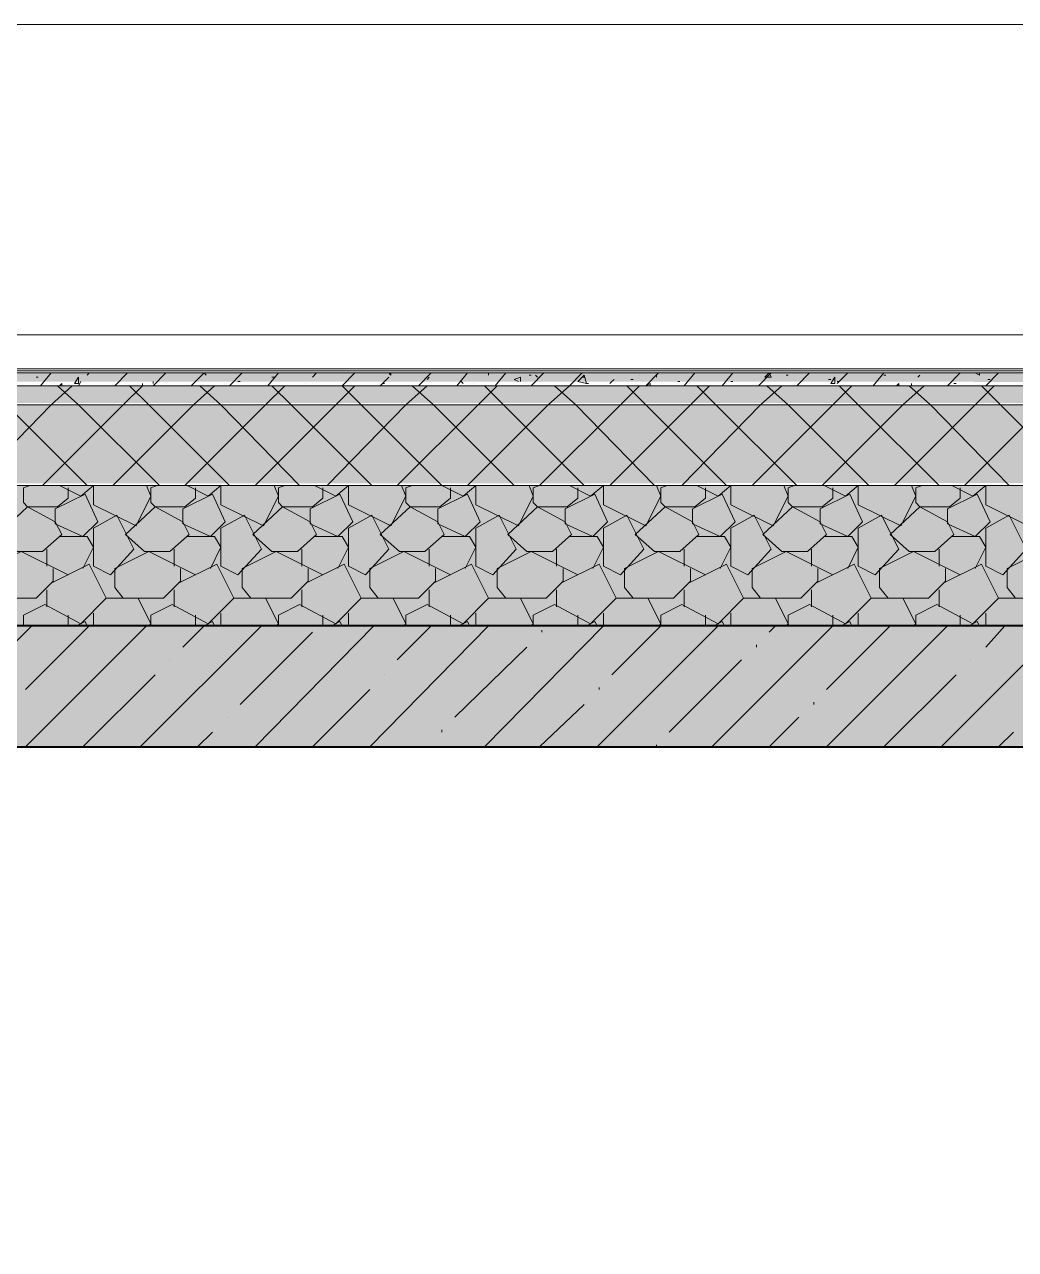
# Model space of a CAD drawing. Header units: millimetres. Extents: x -135211 to 49383, y -8033 to 228499.
# Drawn here: x -99963 to -97988, y 18123 to 20563 of the extents above; entities that cross this region are included whole.
import ezdxf

# ---------------------------------------------------------------- set-up
doc = ezdxf.new("R2010")
doc.units = ezdxf.units.MM
doc.layers.add('PDF _Геометрия', color=7, linetype='Continuous', true_color=0x1d1d1d)
doc.layers.add('PDF _Сплошная заливка', color=7, linetype='Continuous', true_color=0xffffff)

msp = doc.modelspace()

# ---------------------------------------------------------------- hatches: boundary and pattern name
at = {"layer": 'PDF _Сплошная заливка', "transparency": 33554559}
for points in [[(-78050.7, 19936.6), (-78300.5, 19932.4), (-78546, 19928.2), (-79045.5, 19919.7), (-79291, 19915.5), (-79790.5, 19907), (-80036, 19902.8), (-80285.8, 19898.6), (-80531.3, 19894.3), (-81030.8, 19885.9), (-81276.3, 19881.6), (-81775.8, 19873.2), (-101616.2, 19868.9), (-101616.2, 19873.2), (-101802.5, 19881.6), (-101899.8, 19885.9), (-101993, 19890.1), (-102090.3, 19894.3), (-102183.5, 19898.6), (-102280.8, 19902.8), (-102467.1, 19911.3), (-102564.4, 19915.5), (-102657.6, 19919.7), (-102754.9, 19923.9), (-102848.1, 19928.2), (-102945.4, 19932.4), (-103038.5, 19936.6), (-103135.9, 19936.6), (-103135.9, 19911.3), (-103038.5, 19911.3), (-102945.4, 19907), (-102848.1, 19902.8), (-102754.9, 19898.6), (-102657.6, 19894.3), (-102564.4, 19890.1), (-102467.1, 19885.9), (-102373.9, 19881.6), (-102276.6, 19877.4), (-102090.3, 19868.9), (-101993, 19864.7), (-101899.8, 19860.5), (-101802.5, 19856.2), (-101709.4, 19852), (-81674.2, 19847.8), (-81674.2, 19852), (-78059.2, 19911.3), (-77805.2, 19911.3), (-77805.2, 19936.6)], [(-78050.7, 19911.3), (-78300.5, 19907), (-78546, 19902.8), (-79045.5, 19894.3), (-79291, 19890.1), (-79790.5, 19881.6), (-80036, 19877.4), (-80285.8, 19873.2), (-80531.3, 19868.9), (-81030.8, 19860.5), (-81276.3, 19856.2), (-81775.8, 19847.8), (-101616.2, 19843.5), (-101616.2, 19847.8), (-101802.5, 19856.2), (-101899.8, 19860.5), (-101993, 19864.7), (-102090.3, 19868.9), (-102183.5, 19873.2), (-102280.8, 19877.4), (-102467.1, 19885.9), (-102564.4, 19890.1), (-102657.6, 19894.3), (-102754.9, 19898.6), (-102848.1, 19902.8), (-102945.4, 19907), (-103038.5, 19911.3), (-103135.9, 19911.3), (-103135.9, 19873.2), (-103038.5, 19873.2), (-102945.4, 19868.9), (-102848.1, 19864.7), (-102754.9, 19860.5), (-102657.6, 19856.2), (-102564.4, 19852), (-102467.1, 19847.8), (-102373.9, 19843.5), (-102276.6, 19839.3), (-102090.3, 19830.8), (-101993, 19826.6), (-101899.8, 19822.4), (-101802.5, 19818.1), (-101616.2, 19809.7), (-81674.2, 19805.4), (-81674.2, 19809.7), (-81428.7, 19813.9), (-79739.7, 19843.5), (-79494.2, 19847.8), (-78046.5, 19873.2), (-77805.2, 19873.2), (-77805.2, 19911.3)], [(-78050.7, 19873.2), (-78300.5, 19868.9), (-78546, 19864.7), (-79045.5, 19856.2), (-79291, 19852), (-79790.5, 19843.5), (-80036, 19839.3), (-80285.8, 19835.1), (-80531.3, 19830.8), (-81030.8, 19822.4), (-81276.3, 19818.1), (-81775.8, 19809.7), (-101616.2, 19805.4), (-101616.2, 19809.7), (-101802.5, 19818.1), (-101899.8, 19822.4), (-101993, 19826.6), (-102090.3, 19830.8), (-102183.5, 19835.1), (-102280.8, 19839.3), (-102467.1, 19847.8), (-102564.4, 19852), (-102657.6, 19856.2), (-102754.9, 19860.5), (-102848.1, 19864.7), (-102945.4, 19868.9), (-103038.5, 19873.2), (-103135.9, 19873.2), (-103135.9, 19712.3), (-103038.5, 19712.3), (-102945.4, 19708.1), (-102848.1, 19703.8), (-102754.9, 19699.6), (-102657.6, 19695.4), (-102564.4, 19691.1), (-102467.1, 19686.9), (-102280.8, 19678.4), (-102183.5, 19674.2), (-102090.3, 19670), (-101993, 19665.7), (-101899.8, 19661.5), (-101802.5, 19657.3), (-101616.2, 19648.8), (-101171.8, 19644.6), (-101171.8, 19648.8), (-81674.2, 19653), (-78059.2, 19712.3), (-77805.2, 19712.3), (-77805.2, 19873.2)], [(-78050.7, 19712.3), (-78550.2, 19703.8), (-78795.8, 19699.6), (-79295.3, 19691.1), (-79540.8, 19686.9), (-80040.3, 19678.4), (-80285.8, 19674.2), (-80785.3, 19665.7), (-81030.8, 19661.5), (-81780.1, 19648.8), (-101616.2, 19644.6), (-101616.2, 19648.8), (-101802.5, 19657.3), (-101899.8, 19661.5), (-101993, 19665.7), (-102090.3, 19670), (-102183.5, 19674.2), (-102280.8, 19678.4), (-102467.1, 19686.9), (-102564.4, 19691.1), (-102657.6, 19695.4), (-102754.9, 19699.6), (-102848.1, 19703.8), (-102945.4, 19708.1), (-103038.5, 19712.3), (-103135.9, 19712.3), (-103135.9, 19365.2), (-77805.2, 19365.2), (-77805.2, 19712.3)]]:
    msp.add_hatch(color=256, dxfattribs=at).paths.add_polyline_path(points)
h = msp.add_hatch(color=256, dxfattribs=at)
h.paths.add_polyline_path([(-77398.8, 19123.9), (-77398.8, 19364.2), (-103546, 19364.2), (-103546, 19123.9)])
h.paths.add_polyline_path([(146.8, 19123.9), (146.8, 19364.2), (-2304.2, 19364.2), (-2304.2, 19123.9)])
h.paths.add_polyline_path([(-4501.1, 19123.9), (-4501.1, 19364.2), (-25450.6, 19364.2), (-25450.6, 19123.9)])
h.paths.add_polyline_path([(-26102.5, 19123.9), (-26102.5, 19364.2), (-26352.2, 19364.2), (-26352.2, 19123.9)])

# ---------------------------------------------------------------- linework, layer by layer
at = {"layer": 'PDF _Геометрия', "color": 7, "lineweight": 40}
msp.add_lwpolyline([(-77648.6, 19365.2), (-103296.8, 19365.2), (-103296.8, 20563.1), (-103546.5, 20563.1), (-103546.5, 19365.2), (-103546.5, 19123.9), (-103546.5, 18544), (-103047, 18544), (-103047, 19123.9), (-96045.5, 19123.9), (-96045.5, 18713.3), (-95546, 18713.3), (-95546, 19123.9), (-91693.9, 19123.9)], dxfattribs=at)
at = {"layer": 'PDF _Геометрия', "color": 7, "lineweight": 9}
for points in [[(-103127.4, 19945.1), (-103127.4, 20563.1), (-103131.7, 20563.1), (-103135.9, 20563.1), (-103144.4, 20563.1), (-103296.8, 20563.1), (-103296.8, 19365.2), (-103144.4, 19365.2), (-103135.9, 19365.2), (-77805.2, 19365.2)], [(-77805.2, 19945.1), (-77805.2, 19940.9), (-77805.2, 19936.6), (-77805.2, 19911.3), (-77805.2, 19873.2), (-77805.2, 19712.3), (-77805.2, 19365.2), (-77796.7, 19365.2), (-77648.6, 19365.2), (-77648.6, 20563.1), (-77796.7, 20563.1), (-77805.2, 20563.1), (-77809.4, 20563.1), (-77813.7, 20563.1), (-77813.7, 19945.1), (-81775.8, 19877.4), (-101616.2, 19877.4), (-103127.4, 19945.1), (-82863.7, 19945.1)], [(-102564.4, 19123.9), (-96947.2, 19123.9), (-96947.2, 17312.1), (-103047, 17312.1), (-103047, 19123.9), (-103047, 15242.2), (-103047, 17079.3)]]:
    msp.add_lwpolyline(points, dxfattribs=at)
msp.add_lwpolyline([(-103127.4, 20563.1), (-82829.9, 20563.1)], close=True, dxfattribs=at)
at = {"layer": 'PDF _Геометрия', "color": 7, "lineweight": 20}
for points in [[(-103131.7, 19945.1), (-103135.9, 19945.1), (-103135.9, 19940.9), (-101616.2, 19873.2), (-81775.8, 19873.2), (-77805.2, 19940.9), (-77805.2, 19945.1), (-77809.4, 19945.1)], [(-103135.9, 19940.9), (-103135.9, 19936.6), (-101616.2, 19868.9), (-81775.8, 19868.9), (-77805.2, 19936.6), (-77805.2, 19940.9)], [(-103135.9, 19936.6), (-103135.9, 19911.3), (-101616.2, 19843.5), (-81775.8, 19843.5), (-77805.2, 19911.3), (-77805.2, 19936.6)], [(-103135.9, 19911.3), (-103135.9, 19873.2), (-101616.2, 19805.4), (-81775.8, 19805.4), (-77805.2, 19873.2), (-77805.2, 19911.3)], [(-103135.9, 19873.2), (-103135.9, 19712.3), (-101616.2, 19644.6), (-81780.1, 19644.6), (-77805.2, 19712.3), (-77805.2, 19873.2)]]:
    msp.add_lwpolyline(points, dxfattribs=at)
at = {"layer": 'PDF _Геометрия', "lineweight": 9}
for points in [[(-99931.5, 19843.5), (-99910.3, 19868.9)], [(-99838.3, 19864.7), (-99834.1, 19868.9)], [(-99783.3, 19843.5), (-99757.9, 19868.9)], [(-99707.1, 19843.5), (-99681.7, 19868.9)], [(-99630.9, 19843.5), (-99605.5, 19868.9), (-99601.3, 19864.7)], [(-99554.7, 19843.5), (-99529.3, 19868.9)], [(-99520.9, 19868.9), (-99520.9, 19868.9)], [(-99478.5, 19843.5), (-99457.4, 19868.9)], [(-99389.6, 19860.5), (-99381.2, 19868.9)], [(-98957.9, 19644.6), (-98949.4, 19623.4), (-98979, 19564.1), (-99063.7, 19606.5), (-99063.7, 19644.6), (-99089.1, 19623.4), (-99131.4, 19644.6), (-99292.3, 19805.4), (-99330.4, 19843.5), (-99305, 19868.9)], [(-99237.2, 19868.9), (-99233, 19864.7), (-99233, 19868.9)], [(-99178, 19843.5), (-99152.6, 19868.9)], [(-99101.8, 19843.5), (-99080.6, 19868.9)], [(-99080.6, 19644.6), (-98919.8, 19805.4), (-98877.4, 19843.5), (-98852, 19868.9)], [(-99038.3, 19868.9), (-99038.3, 19864.7)], [(-99025.6, 19843.5), (-99004.4, 19868.9)], [(-98987.5, 19868.9), (-98987.5, 19868.9)], [(-98953.6, 19843.5), (-98928.2, 19868.9)], [(-98911.3, 19868.9), (-98911.3, 19868.9)], [(-98775.8, 19868.9), (-98775.8, 19868.9)], [(-98716.6, 19843.5), (-98716.6, 19847.8), (-98725, 19843.5), (-98699.6, 19868.9)], [(-98648.8, 19843.5), (-98627.7, 19868.9)], [(-98572.7, 19843.5), (-98551.5, 19868.9)], [(-98500.7, 19843.5), (-98475.3, 19868.9)], [(-98424.5, 19843.5), (-98399.1, 19868.9)], [(-98344.1, 19847.8), (-98322.9, 19868.9)], [(-98272.1, 19843.5), (-98250.9, 19868.9)], [(-98123.9, 19843.5), (-98098.5, 19868.9)], [(-98068.9, 19868.9), (-98060.5, 19864.7), (-98060.5, 19868.9)], [(-98047.8, 19843.5), (-98022.4, 19868.9)], [(-100066.9, 19644.6), (-99910.3, 19805.4), (-99868, 19843.5)], [(-99838.3, 19644.6), (-99999.2, 19805.4), (-100037.3, 19843.5)], [(-99939.9, 19860.5), (-99935.7, 19860.5)], [(-99927.2, 19644.6), (-99766.4, 19805.4), (-99728.3, 19843.5)], [(-99694.4, 19644.6), (-99855.3, 19805.4), (-99897.6, 19843.5)], [(-99893.4, 19843.5), (-99889.1, 19847.8), (-99889.1, 19843.5)], [(-99855.3, 19843.5), (-99851, 19852)], [(-99787.5, 19644.6), (-99626.7, 19805.4), (-99584.4, 19843.5)], [(-99554.7, 19644.6), (-99715.6, 19805.4), (-99753.7, 19843.5)], [(-99707.1, 19852), (-99707.1, 19847.8)], [(-99643.6, 19644.6), (-99482.8, 19805.4), (-99444.7, 19843.5)], [(-99415, 19644.6), (-99571.7, 19805.4), (-99614, 19843.5)], [(-99609.8, 19856.2), (-99609.8, 19856.2)], [(-99537.8, 19852), (-99533.6, 19852)], [(-99503.9, 19644.6), (-99343.1, 19805.4), (-99305, 19843.5)], [(-99470.1, 19860.5), (-99465.8, 19860.5)], [(-99271.1, 19644.6), (-99432, 19805.4), (-99470.1, 19843.5)], [(-99402.3, 19847.8), (-99402.3, 19847.8)], [(-99360, 19644.6), (-99203.4, 19805.4), (-99161, 19843.5)], [(-99254.2, 19843.5), (-99237.2, 19860.5)], [(-99249.9, 19847.8), (-99245.7, 19847.8)], [(-99220.3, 19644.6), (-99059.5, 19805.4), (-99021.4, 19843.5)], [(-98987.5, 19644.6), (-99148.4, 19805.4), (-99190.7, 19843.5)], [(-99161, 19856.2), (-99156.8, 19860.5)], [(-99093.3, 19852), (-99089.1, 19847.8)], [(-99067.9, 19847.8), (-99067.9, 19847.8)], [(-98847.8, 19644.6), (-99008.7, 19805.4), (-99046.8, 19843.5)], [(-98737.7, 19843.5), (-98775.8, 19805.4), (-98936.7, 19644.6), (-98949.4, 19640.3), (-98949.4, 19610.7), (-98940.9, 19602.2), (-99000.2, 19547.2), (-98962.1, 19513.3), (-98911.3, 19513.3), (-98873.2, 19547.2), (-98885.9, 19572.6), (-98940.9, 19602.2), (-98881.7, 19602.2), (-98860.5, 19619.2), (-98860.5, 19640.3)], [(-98979, 19852), (-98987.5, 19856.2), (-98974.8, 19860.5), (-98974.8, 19852)], [(-98957.9, 19864.7), (-98953.6, 19864.7)], [(-98945.2, 19864.7), (-98940.9, 19860.5)], [(-98708.1, 19644.6), (-98864.7, 19805.4), (-98907.1, 19843.5)], [(-98852, 19860.5), (-98847.8, 19860.5)], [(-98843.6, 19847.8), (-98839.3, 19847.8)], [(-98797, 19847.8), (-98792.8, 19852), (-98788.5, 19856.2)], [(-98797, 19644.6), (-98636.1, 19805.4), (-98598.1, 19843.5)], [(-98564.2, 19644.6), (-98725, 19805.4), (-98763.1, 19843.5)], [(-98754.7, 19856.2), (-98750.4, 19856.2)], [(-98737.7, 19864.7), (-98737.7, 19864.7)], [(-98703.9, 19860.5), (-98703.9, 19864.7)], [(-98661.5, 19852), (-98657.3, 19852)], [(-98653.1, 19644.6), (-98496.5, 19805.4), (-98454.1, 19843.5)], [(-98424.5, 19644.6), (-98585.4, 19805.4), (-98623.4, 19843.5)], [(-98564.2, 19847.8), (-98564.2, 19847.8)], [(-98555.7, 19852), (-98551.5, 19852)], [(-98513.4, 19644.6), (-98352.5, 19805.4), (-98314.4, 19843.5)], [(-98509.2, 19856.2), (-98509.2, 19856.2)], [(-98280.6, 19644.6), (-98441.4, 19805.4), (-98483.8, 19843.5)], [(-98445.7, 19864.7), (-98441.4, 19864.7)], [(-98373.7, 19644.6), (-98212.8, 19805.4), (-98170.5, 19843.5)], [(-98361, 19856.2), (-98356.8, 19856.2)], [(-98344.1, 19852), (-98339.8, 19852)], [(-98140.9, 19644.6), (-98301.7, 19805.4), (-98339.8, 19843.5)], [(-98250.9, 19864.7), (-98246.7, 19864.7)], [(-98229.8, 19644.6), (-98068.9, 19805.4), (-98030.8, 19843.5)], [(-98225.5, 19843.5), (-98221.3, 19847.8), (-98221.3, 19843.5)], [(-98001.2, 19644.6), (-98157.8, 19805.4), (-98200.1, 19843.5)], [(-98195.9, 19843.5), (-98195.9, 19847.8)], [(-98183.2, 19860.5), (-98179, 19864.7)], [(-98111.2, 19847.8), (-98107, 19847.8)], [(-98090.1, 19644.6), (-97929.2, 19805.4), (-97891.1, 19843.5)], [(-97857.3, 19644.6), (-98018.1, 19805.4), (-98056.2, 19843.5)], [(-98043.5, 19856.2), (-98039.3, 19856.2)], [(-99952.6, 19644.6), (-99965.3, 19640.3), (-99965.3, 19610.7), (-99956.9, 19602.2), (-100016.1, 19547.2), (-99978, 19513.3), (-99927.2, 19513.3), (-99889.1, 19547.2), (-99901.8, 19572.6), (-99956.9, 19602.2), (-99897.6, 19602.2), (-99876.4, 19619.2), (-99876.4, 19640.3)], [(-99893.4, 19644.6), (-99851, 19623.4), (-99825.6, 19644.6), (-99825.6, 19606.5), (-99741, 19564.1), (-99711.3, 19623.4), (-99719.8, 19644.6)], [(-99698.6, 19644.6), (-99711.3, 19640.3), (-99711.3, 19610.7), (-99702.9, 19602.2), (-99762.1, 19547.2), (-99724, 19513.3), (-99673.3, 19513.3), (-99635.2, 19547.2), (-99647.9, 19572.6), (-99702.9, 19602.2), (-99643.6, 19602.2), (-99622.5, 19619.2), (-99622.5, 19640.3)], [(-99639.4, 19644.6), (-99597.1, 19623.4), (-99571.7, 19644.6), (-99571.7, 19606.5), (-99487, 19564.1), (-99457.4, 19623.4), (-99465.8, 19644.6)], [(-99444.7, 19644.6), (-99457.4, 19640.3), (-99457.4, 19610.7), (-99448.9, 19602.2), (-99508.2, 19547.2), (-99470.1, 19513.3), (-99419.3, 19513.3), (-99381.2, 19547.2), (-99393.9, 19572.6), (-99448.9, 19602.2), (-99389.6, 19602.2), (-99368.5, 19619.2), (-99368.5, 19640.3)], [(-99385.4, 19644.6), (-99343.1, 19623.4), (-99317.7, 19644.6), (-99317.7, 19606.5), (-99233, 19564.1), (-99203.4, 19623.4), (-99211.8, 19644.6)], [(-99190.7, 19644.6), (-99203.4, 19640.3), (-99203.4, 19610.7), (-99194.9, 19602.2), (-99254.2, 19547.2), (-99216.1, 19513.3), (-99165.3, 19513.3), (-99127.2, 19547.2), (-99139.9, 19572.6), (-99194.9, 19602.2), (-99135.7, 19602.2), (-99114.5, 19619.2), (-99114.5, 19640.3)], [(-98877.4, 19644.6), (-98835.1, 19623.4), (-98809.7, 19644.6), (-98809.7, 19606.5), (-98725, 19564.1), (-98695.4, 19623.4), (-98703.9, 19644.6)], [(-98682.7, 19644.6), (-98695.4, 19640.3), (-98695.4, 19610.7), (-98686.9, 19602.2), (-98746.2, 19547.2), (-98708.1, 19513.3), (-98657.3, 19513.3), (-98619.2, 19547.2), (-98631.9, 19572.6), (-98686.9, 19602.2), (-98627.7, 19602.2), (-98606.5, 19619.2), (-98606.5, 19640.3)], [(-98623.4, 19644.6), (-98581.1, 19623.4), (-98555.7, 19644.6), (-98555.7, 19606.5), (-98471.1, 19564.1), (-98441.4, 19623.4), (-98449.9, 19644.6)], [(-98428.7, 19644.6), (-98441.4, 19640.3), (-98441.4, 19610.7), (-98433, 19602.2), (-98492.2, 19547.2), (-98454.1, 19513.3), (-98403.3, 19513.3), (-98365.2, 19547.2), (-98377.9, 19572.6), (-98433, 19602.2), (-98373.7, 19602.2), (-98352.5, 19619.2), (-98352.5, 19640.3)], [(-98369.5, 19644.6), (-98327.1, 19623.4), (-98301.7, 19644.6), (-98301.7, 19606.5), (-98217.1, 19564.1), (-98187.4, 19623.4), (-98195.9, 19644.6)], [(-98174.7, 19644.6), (-98187.4, 19640.3), (-98187.4, 19610.7), (-98179, 19602.2), (-98238.2, 19547.2), (-98200.1, 19513.3), (-98149.3, 19513.3), (-98111.2, 19547.2), (-98123.9, 19572.6), (-98179, 19602.2), (-98119.7, 19602.2), (-98098.5, 19619.2), (-98098.5, 19640.3)], [(-98115.5, 19644.6), (-98073.2, 19623.4), (-98047.8, 19644.6), (-98047.8, 19606.5), (-97963.1, 19564.1), (-97933.5, 19623.4), (-97941.9, 19644.6)], [(-99846.8, 19479.5), (-99825.6, 19521.8), (-99838.3, 19543), (-99893.4, 19543)], [(-99592.8, 19479.5), (-99571.7, 19521.8), (-99584.4, 19543), (-99639.4, 19543)], [(-99338.8, 19479.5), (-99317.7, 19521.8), (-99330.4, 19543), (-99385.4, 19543)], [(-99084.9, 19479.5), (-99063.7, 19521.8), (-99076.4, 19543), (-99131.4, 19543)], [(-98830.9, 19479.5), (-98809.7, 19521.8), (-98822.4, 19543), (-98877.4, 19543)], [(-98576.9, 19479.5), (-98555.7, 19521.8), (-98568.4, 19543), (-98623.4, 19543)], [(-98322.9, 19479.5), (-98301.7, 19521.8), (-98314.4, 19543), (-98369.5, 19543)], [(-98068.9, 19479.5), (-98047.8, 19521.8), (-98060.5, 19543), (-98115.5, 19543)], [(-100020.4, 19420.2), (-100037.3, 19441.4), (-100037.3, 19479.5), (-99969.6, 19513.3), (-99876.4, 19466.8)], [(-99918.8, 19483.7), (-99918.8, 19517.6)], [(-99766.4, 19420.2), (-99783.3, 19441.4), (-99783.3, 19479.5), (-99715.6, 19513.3), (-99622.5, 19466.8)], [(-99664.8, 19483.7), (-99664.8, 19517.6)], [(-99512.4, 19420.2), (-99529.3, 19441.4), (-99529.3, 19479.5), (-99461.6, 19513.3), (-99368.5, 19466.8)], [(-99410.8, 19483.7), (-99410.8, 19517.6)], [(-99258.4, 19420.2), (-99275.3, 19441.4), (-99275.3, 19479.5), (-99207.6, 19513.3), (-99114.5, 19466.8)], [(-99156.8, 19483.7), (-99156.8, 19517.6)], [(-99004.4, 19420.2), (-99021.4, 19441.4), (-99021.4, 19479.5), (-98953.6, 19513.3), (-98860.5, 19466.8)], [(-98902.8, 19483.7), (-98902.8, 19517.6)], [(-98750.4, 19420.2), (-98767.4, 19441.4), (-98767.4, 19479.5), (-98699.6, 19513.3), (-98606.5, 19466.8)], [(-98648.8, 19483.7), (-98648.8, 19517.6)], [(-98496.5, 19420.2), (-98513.4, 19441.4), (-98513.4, 19479.5), (-98445.7, 19513.3), (-98352.5, 19466.8)], [(-98394.9, 19483.7), (-98394.9, 19517.6)], [(-98242.5, 19420.2), (-98259.4, 19441.4), (-98259.4, 19479.5), (-98191.7, 19513.3), (-98098.5, 19466.8)], [(-98140.9, 19483.7), (-98140.9, 19517.6)], [(-97988.5, 19420.2), (-98005.4, 19441.4), (-98005.4, 19479.5), (-97937.7, 19513.3), (-97844.6, 19466.8)], [(-100219.3, 19365.2), (-100219.3, 19386.3), (-100177, 19407.5), (-100105, 19369.4), (-100054.2, 19420.2), (-99939.9, 19420.2), (-99906.1, 19454.1), (-99906.1, 19479.5)], [(-99965.3, 19365.2), (-99965.3, 19386.3), (-99923, 19407.5), (-99851, 19369.4), (-99800.2, 19420.2), (-99686, 19420.2), (-99652.1, 19454.1), (-99652.1, 19479.5)], [(-99910.3, 19449.8), (-99834.1, 19487.9), (-99800.2, 19420.2)], [(-99711.3, 19365.2), (-99711.3, 19386.3), (-99669, 19407.5), (-99597.1, 19369.4), (-99546.3, 19420.2), (-99432, 19420.2), (-99398.1, 19454.1), (-99398.1, 19479.5)], [(-99656.3, 19449.8), (-99580.1, 19487.9), (-99546.3, 19420.2)], [(-99457.4, 19365.2), (-99457.4, 19386.3), (-99415, 19407.5), (-99343.1, 19369.4), (-99292.3, 19420.2), (-99178, 19420.2), (-99144.1, 19454.1), (-99144.1, 19479.5)], [(-99402.3, 19449.8), (-99326.1, 19487.9), (-99292.3, 19420.2)], [(-99203.4, 19365.2), (-99203.4, 19386.3), (-99161, 19407.5), (-99089.1, 19369.4), (-99038.3, 19420.2), (-98924, 19420.2), (-98890.1, 19454.1), (-98890.1, 19479.5)], [(-99148.4, 19449.8), (-99072.2, 19487.9), (-99038.3, 19420.2)], [(-98949.4, 19365.2), (-98949.4, 19386.3), (-98907.1, 19407.5), (-98835.1, 19369.4), (-98784.3, 19420.2), (-98670, 19420.2), (-98636.1, 19454.1), (-98636.1, 19479.5)], [(-98894.4, 19449.8), (-98818.2, 19487.9), (-98784.3, 19420.2)], [(-98792.8, 19267.8), (-98695.4, 19365.2), (-98695.4, 19386.3), (-98653.1, 19407.5), (-98581.1, 19369.4), (-98530.3, 19420.2), (-98416, 19420.2), (-98382.2, 19454.1), (-98382.2, 19479.5)], [(-98640.4, 19449.8), (-98564.2, 19487.9), (-98530.3, 19420.2)], [(-98441.4, 19365.2), (-98441.4, 19386.3), (-98399.1, 19407.5), (-98327.1, 19369.4), (-98276.3, 19420.2), (-98162, 19420.2), (-98128.2, 19454.1), (-98128.2, 19479.5)], [(-98386.4, 19449.8), (-98310.2, 19487.9), (-98276.3, 19420.2)], [(-98187.4, 19365.2), (-98187.4, 19386.3), (-98145.1, 19407.5), (-98073.2, 19369.4), (-98022.4, 19420.2), (-97908.1, 19420.2), (-97874.2, 19454.1), (-97874.2, 19479.5)], [(-98132.4, 19449.8), (-98056.2, 19487.9), (-98022.4, 19420.2)], [(-99918.8, 19403.3), (-99918.8, 19437.1)], [(-99664.8, 19403.3), (-99664.8, 19437.1)], [(-99410.8, 19403.3), (-99410.8, 19437.1)], [(-99156.8, 19403.3), (-99156.8, 19437.1)], [(-98902.8, 19403.3), (-98902.8, 19437.1)], [(-98648.8, 19403.3), (-98648.8, 19437.1)], [(-98394.9, 19403.3), (-98394.9, 19437.1)], [(-98140.9, 19403.3), (-98140.9, 19437.1)], [(-99715.6, 19365.2), (-99711.3, 19369.4), (-99736.7, 19420.2)], [(-99461.6, 19365.2), (-99457.4, 19369.4), (-99482.8, 19420.2)], [(-99207.6, 19365.2), (-99203.4, 19369.4), (-99228.8, 19420.2)], [(-98953.6, 19365.2), (-98949.4, 19369.4), (-98974.8, 19420.2)], [(-98699.6, 19365.2), (-98695.4, 19369.4), (-98720.8, 19420.2)], [(-98445.7, 19365.2), (-98441.4, 19369.4), (-98466.8, 19420.2)], [(-98191.7, 19365.2), (-98187.4, 19369.4), (-98212.8, 19420.2)], [(-99880.7, 19365.2), (-99876.4, 19365.2), (-99876.4, 19386.3)], [(-99825.6, 19365.2), (-99825.6, 19390.6)], [(-99626.7, 19365.2), (-99622.5, 19365.2), (-99622.5, 19386.3)], [(-99571.7, 19365.2), (-99571.7, 19390.6)], [(-99372.7, 19365.2), (-99368.5, 19365.2), (-99368.5, 19386.3)], [(-99317.7, 19365.2), (-99317.7, 19390.6)], [(-99118.7, 19365.2), (-99114.5, 19365.2), (-99114.5, 19386.3)], [(-99063.7, 19365.2), (-99063.7, 19390.6)], [(-99046.8, 19123.9), (-98809.7, 19365.2), (-98809.7, 19390.6)], [(-98864.7, 19365.2), (-98860.5, 19365.2), (-98860.5, 19386.3)], [(-98610.8, 19365.2), (-98606.5, 19365.2), (-98606.5, 19386.3)], [(-98555.7, 19365.2), (-98555.7, 19390.6)], [(-98352.5, 19365.2), (-98352.5, 19386.3)], [(-98301.7, 19365.2), (-98301.7, 19390.6)], [(-98102.8, 19365.2), (-98098.5, 19365.2), (-98098.5, 19386.3)], [(-98047.8, 19365.2), (-98047.8, 19390.6)], [(-100189.7, 19123.9), (-99948.4, 19365.2)], [(-99961.1, 19123.9), (-99719.8, 19365.2)], [(-99961.1, 19238.2), (-99834.1, 19365.2)], [(-99838.3, 19365.2), (-99842.6, 19373.7), (-99859.5, 19365.2)], [(-99732.5, 19123.9), (-99491.2, 19365.2)], [(-99647.9, 19322.9), (-99605.5, 19365.2), (-99588.6, 19373.7), (-99584.4, 19365.2)], [(-99503.9, 19123.9), (-99266.9, 19365.2)], [(-99330.4, 19365.2), (-99334.6, 19373.7), (-99351.5, 19365.2)], [(-99275.3, 19123.9), (-99038.3, 19365.2)], [(-99220.3, 19297.5), (-99152.6, 19365.2)], [(-99076.4, 19365.2), (-99080.6, 19373.7), (-99097.6, 19365.2)], [(-98932.5, 19352.5), (-98932.5, 19356.7)], [(-98822.4, 19365.2), (-98826.6, 19373.7), (-98843.6, 19365.2)], [(-98822.4, 19123.9), (-98581.1, 19365.2)], [(-98593.8, 19123.9), (-98352.5, 19365.2), (-98356.8, 19365.2)], [(-98568.4, 19365.2), (-98572.7, 19373.7), (-98589.6, 19365.2)], [(-98479.5, 19352.5), (-98466.8, 19365.2)], [(-98365.2, 19123.9), (-98123.9, 19365.2)], [(-98365.2, 19238.2), (-98238.2, 19365.2)], [(-98314.4, 19365.2), (-98318.7, 19373.7), (-98335.6, 19365.2)], [(-98136.6, 19123.9), (-97895.4, 19365.2)], [(-98060.5, 19365.2), (-98064.7, 19373.7), (-98081.6, 19365.2)], [(-98047.8, 19322.9), (-98009.7, 19365.2)], [(-99533.6, 19208.6), (-99389.6, 19352.5)], [(-99106, 19183.2), (-98962.1, 19322.9)], [(-98504.9, 19322.9), (-98504.9, 19327.1)], [(-99673.3, 19297.5), (-99673.3, 19297.5)], [(-98678.5, 19153.5), (-98534.6, 19297.5)], [(-98077.4, 19297.5), (-98077.4, 19297.5)], [(-99846.8, 19123.9), (-99702.9, 19267.8)], [(-99245.7, 19267.8), (-99245.7, 19267.8)], [(-98250.9, 19123.9), (-98107, 19267.8)], [(-99389.6, 19123.9), (-99275.3, 19238.2)], [(-98818.2, 19238.2), (-98818.2, 19242.4)], [(-98936.7, 19123.9), (-98847.8, 19208.6)], [(-98390.6, 19208.6), (-98390.6, 19212.8)], [(-99559, 19183.2), (-99559, 19183.2)], [(-98479.5, 19123.9), (-98420.3, 19183.2)], [(-99618.2, 19123.9), (-99588.6, 19153.5)], [(-99131.4, 19153.5), (-99131.4, 19157.8)], [(-98022.4, 19123.9), (-97992.7, 19153.5)], [(-99161, 19123.9), (-99161, 19123.9)], [(-98703.9, 19123.9), (-98703.9, 19128.1)]]:
    msp.add_lwpolyline(points, dxfattribs=at)
for points in [[(-98479.5, 19868.9), (-98475.3, 19860.5), (-98488, 19860.5)], [(-99855.3, 19860.5), (-99855.3, 19847.8), (-99863.7, 19847.8)], [(-99728.3, 19847.8), (-99728.3, 19843.5)], [(-98843.6, 19847.8), (-98860.5, 19852), (-98847.8, 19864.7)], [(-98348.3, 19860.5), (-98348.3, 19847.8), (-98356.8, 19847.8)], [(-99901.8, 19598), (-99901.8, 19568.4), (-99846.8, 19543), (-99817.2, 19572.6), (-99842.6, 19627.6)], [(-99647.9, 19598), (-99647.9, 19568.4), (-99592.8, 19543), (-99563.2, 19572.6), (-99588.6, 19627.6)], [(-99393.9, 19598), (-99393.9, 19568.4), (-99338.8, 19543), (-99309.2, 19572.6), (-99334.6, 19627.6)], [(-99139.9, 19598), (-99139.9, 19568.4), (-99084.9, 19543), (-99055.2, 19572.6), (-99080.6, 19627.6)], [(-98885.9, 19598), (-98885.9, 19568.4), (-98830.9, 19543), (-98801.2, 19572.6), (-98826.6, 19627.6)], [(-98631.9, 19598), (-98631.9, 19568.4), (-98576.9, 19543), (-98547.3, 19572.6), (-98572.7, 19627.6)], [(-98377.9, 19598), (-98377.9, 19568.4), (-98322.9, 19543), (-98293.3, 19572.6), (-98318.7, 19627.6)], [(-98123.9, 19598), (-98123.9, 19568.4), (-98068.9, 19543), (-98039.3, 19572.6), (-98064.7, 19627.6)], [(-99825.6, 19483.7), (-99825.6, 19559.9), (-99779.1, 19585.3), (-99745.2, 19517.6), (-99791.8, 19466.8)], [(-99571.7, 19483.7), (-99571.7, 19559.9), (-99525.1, 19585.3), (-99491.2, 19517.6), (-99537.8, 19466.8)], [(-99317.7, 19483.7), (-99317.7, 19559.9), (-99271.1, 19585.3), (-99237.2, 19517.6), (-99283.8, 19466.8)], [(-99063.7, 19483.7), (-99063.7, 19559.9), (-99017.1, 19585.3), (-98983.3, 19517.6), (-99029.8, 19466.8)], [(-98809.7, 19483.7), (-98809.7, 19559.9), (-98763.1, 19585.3), (-98729.3, 19517.6), (-98775.8, 19466.8)], [(-98555.7, 19483.7), (-98555.7, 19559.9), (-98509.2, 19585.3), (-98475.3, 19517.6), (-98521.9, 19466.8)], [(-98301.7, 19483.7), (-98301.7, 19559.9), (-98255.2, 19585.3), (-98221.3, 19517.6), (-98267.9, 19466.8)], [(-98047.8, 19483.7), (-98047.8, 19559.9), (-98001.2, 19585.3), (-97967.3, 19517.6), (-98013.9, 19466.8)]]:
    msp.add_lwpolyline(points, close=True, dxfattribs=at)

doc.saveas('drawing.dxf')
